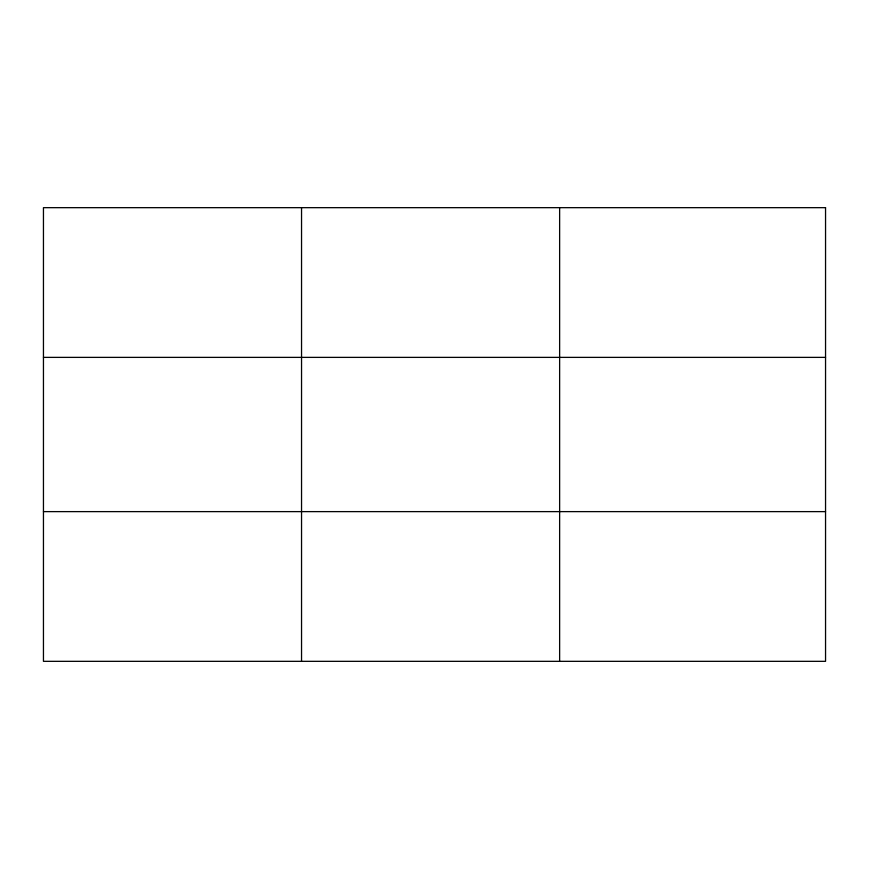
<?xml version="1.0" encoding="UTF-8"?>
<svg xmlns="http://www.w3.org/2000/svg" width="869" height="869" viewBox="0 0 869 869"><rect width="100%" height="100%" fill="white"/><g stroke="black" fill="none" stroke-linecap="round" stroke-linejoin="round"><path stroke-width="1.3" d="M301.543 661.331L301.543 207.669M559.636 661.331L559.636 207.669M43.45 357.376L825.55 357.376M43.45 511.624L825.55 511.624M825.55 207.669L825.55 661.331L43.45 661.331L43.45 207.669L825.55 207.669"/></g></svg>
